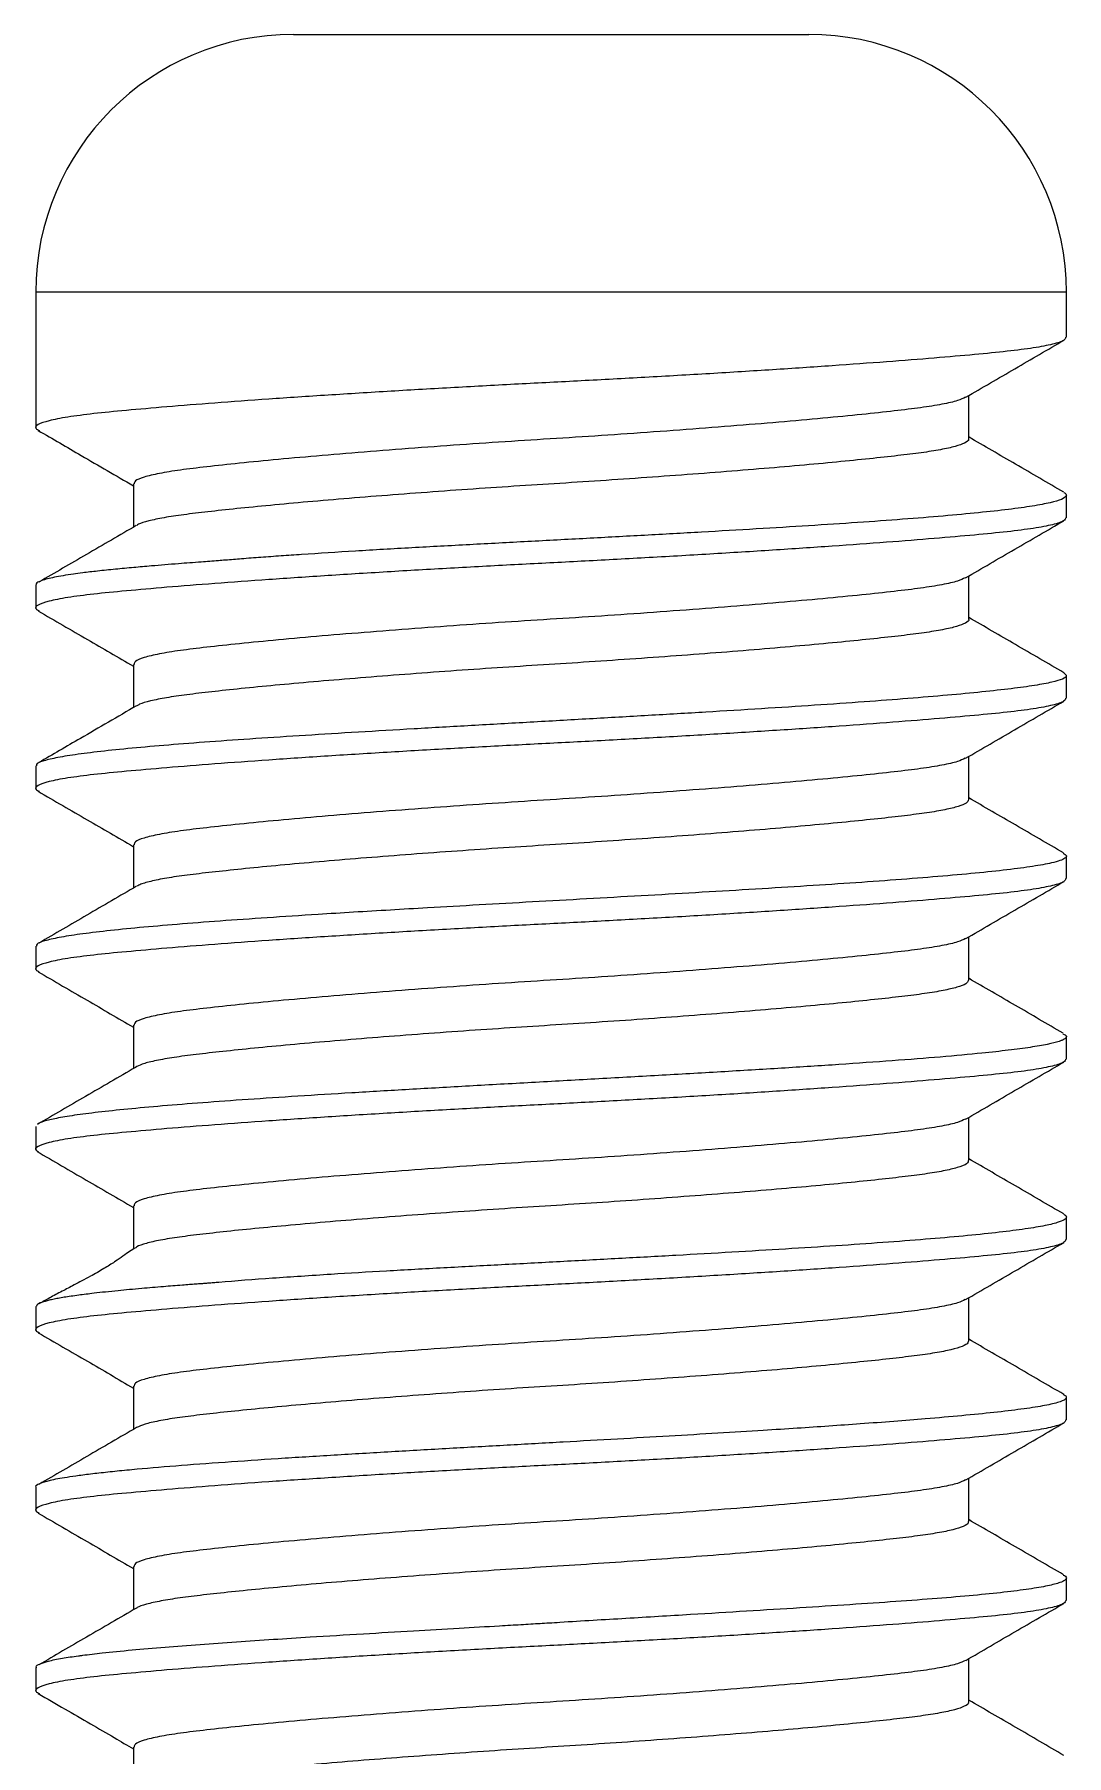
# Model space of a CAD drawing. Header units: millimetres. Extents: x 1580 to 3807, y -141 to 840.
# Drawn here: x 1886.85 to 1890.86, y 67.91 to 74.59 of the extents above; entities that cross this region are included whole.
import ezdxf

# ---------------------------------------------------------------- set-up
doc = ezdxf.new("R2010")
doc.units = ezdxf.units.MM

msp = doc.modelspace()

# ---------------------------------------------------------------- linework, layer by layer
at = {"color": 7, "linetype": 'Continuous', "lineweight": 25}
for p, q in [((1887.8561, 74.586), (1889.8561, 74.586)), ((1886.8561, 73.586), (1886.8561, 73.061)), ((1890.8561, 73.586), (1886.8561, 73.586)), ((1890.8561, 73.411), (1890.8561, 73.586)), ((1890.4772, 73.0173), (1890.4772, 73.1851)), ((1887.2349, 72.8423), (1887.2349, 72.6744)), ((1890.8561, 72.711), (1890.8561, 72.7985)), ((1886.8561, 72.4502), (1886.8561, 72.361)), ((1890.8561, 72.011), (1890.8561, 72.0985)), ((1886.8561, 71.7482), (1886.8561, 71.661)), ((1890.8561, 71.311), (1890.8561, 71.3985)), ((1886.8561, 71.0487), (1886.8561, 70.961)), ((1890.8561, 70.611), (1890.8561, 70.6985)), ((1886.8561, 70.3495), (1886.8561, 70.261)), ((1890.8561, 69.911), (1890.8561, 69.9985)), ((1886.8561, 69.6501), (1886.8561, 69.561)), ((1890.8561, 69.211), (1890.8561, 69.2985)), ((1886.8561, 68.9503), (1886.8561, 68.861)), ((1890.8561, 68.511), (1890.8561, 68.5985)), ((1886.8561, 68.2502), (1886.8561, 68.161))]:
    msp.add_line(p, q, dxfattribs=at)
for centre, start, end in [((1887.8561, 73.586), 90, 180), ((1889.8561, 73.586), 0, 90)]:
    msp.add_arc(centre, 1, start, end, dxfattribs=at)
for points, knots in [([(1890.853, 73.411), (1890.8522, 73.407), (1890.8504, 73.398), (1890.8072, 73.3841), (1890.7333, 73.3699), (1890.6308, 73.3566), (1890.502, 73.3441), (1890.3454, 73.3304), (1890.1604, 73.3158), (1889.9496, 73.3005), (1889.7191, 73.2851), (1889.4749, 73.27), (1889.225, 73.2555), (1888.9753, 73.242), (1888.7271, 73.2295), (1888.479, 73.2161), (1888.2307, 73.2017), (1887.9881, 73.1866), (1887.758, 73.1712), (1887.5476, 73.1559), (1887.3621, 73.1412), (1887.2054, 73.1274), (1887.0767, 73.1149), (1886.9756, 73.1016), (1886.9021, 73.0874), (1886.8612, 73.0725), (1886.8494, 73.0597), (1886.8651, 73.052), (1886.8703, 73.0494)], [0, 0, 0, 0, 0.031524, 0.07203, 0.111216, 0.149512, 0.187227, 0.225875, 0.266032, 0.306681, 0.347473, 0.388053, 0.428074, 0.466531, 0.504211, 0.542707, 0.582036, 0.622623, 0.663416, 0.704059, 0.744202, 0.783522, 0.821223, 0.85956, 0.898775, 0.938572, 0.979355, 1, 1, 1, 1]), ([(1890.4662, 73.1787), (1890.5296, 73.2156), (1890.6566, 73.2894), (1890.7836, 73.3631), (1890.8471, 73.4)], [0, 0, 0, 0, 0.4997842, 1, 1, 1, 1]), ([(1890.4649, 73.1787), (1890.456, 73.1742), (1890.4374, 73.1648), (1890.3772, 73.1511), (1890.2948, 73.1379), (1890.1902, 73.1254), (1890.0633, 73.1116), (1889.9133, 73.097), (1889.7424, 73.0818), (1889.5556, 73.0664), (1889.3577, 73.0512), (1889.1551, 73.0367), (1888.9527, 73.0232), (1888.7515, 73.0108), (1888.5504, 72.9973), (1888.3492, 72.9829), (1888.1525, 72.9678), (1887.966, 72.9524), (1887.7955, 72.9372), (1887.6451, 72.9225), (1887.5181, 72.9087), (1887.4139, 72.8962), (1887.3316, 72.8829), (1887.2731, 72.8687), (1887.2392, 72.855), (1887.2381, 72.8461), (1887.2376, 72.8422)], [0, 0, 0, 0, 0.038707, 0.080691, 0.121719, 0.162123, 0.203529, 0.246554, 0.290108, 0.333817, 0.377297, 0.420176, 0.461377, 0.501743, 0.542985, 0.585123, 0.628611, 0.672321, 0.715868, 0.758879, 0.801005, 0.841394, 0.882465, 0.92448, 0.967121, 1, 1, 1, 1]), ([(1886.8659, 73.0494), (1886.9215, 73.0172), (1887.0445, 72.9458), (1887.1675, 72.8743), (1887.2349, 72.8351)], [0, 0, 0, 0, 0.451338, 1, 1, 1, 1]), ([(1890.4753, 73.0173), (1890.4759, 73.0163), (1890.4791, 73.0108), (1890.4635, 73.0008), (1890.4279, 72.9876), (1890.3706, 72.975), (1890.2958, 72.9631), (1890.2036, 72.952), (1890.0939, 72.9399), (1889.9663, 72.9271), (1889.8222, 72.9138), (1889.6642, 72.9002), (1889.4953, 72.8867), (1889.319, 72.8734), (1889.139, 72.8607), (1888.9586, 72.8486), (1888.7784, 72.8375), (1888.598, 72.8256), (1888.4178, 72.8129), (1888.2408, 72.7997), (1888.0706, 72.7861), (1887.9109, 72.7726), (1887.7648, 72.7592), (1887.6348, 72.7464), (1887.5226, 72.7342), (1887.4281, 72.7229), (1887.3505, 72.7112), (1887.2921, 72.6987), (1887.2576, 72.6885), (1887.2504, 72.6824), (1887.2485, 72.6809)], [0, 0, 0, 0, 0.008347, 0.046837, 0.08501, 0.122618, 0.159435, 0.195671, 0.232698, 0.270464, 0.308737, 0.347265, 0.385786, 0.424039, 0.461772, 0.498755, 0.534981, 0.571844, 0.609487, 0.647683, 0.686182, 0.724726, 0.763049, 0.800899, 0.838041, 0.874327, 0.911019, 0.94853, 0.98664, 1, 1, 1, 1]), ([(1890.8465, 72.8099), (1890.7841, 72.8461), (1890.6609, 72.9176), (1890.5379, 72.9892), (1890.4772, 73.0244)], [0, 0, 0, 0, 0.506944, 1, 1, 1, 1]), ([(1890.8463, 72.8096), (1890.848, 72.8086), (1890.8536, 72.8055), (1890.8563, 72.8008), (1890.8558, 72.7927), (1890.8413, 72.7824), (1890.7972, 72.7693), (1890.728, 72.7563), (1890.6347, 72.7433), (1890.5185, 72.7305), (1890.3807, 72.7177), (1890.2233, 72.705), (1890.0483, 72.6924), (1889.8579, 72.6799), (1889.6545, 72.6674), (1889.4408, 72.6551), (1889.2196, 72.6428), (1888.9937, 72.6306), (1888.7661, 72.6185), (1888.5389, 72.6064), (1888.3143, 72.5944), (1888.0954, 72.5817), (1887.9278, 72.5711), (1887.8076, 72.5628), (1887.7297, 72.5572), (1887.658, 72.5518), (1887.6034, 72.5474), (1887.5513, 72.5433), (1887.4894, 72.5387), (1887.4011, 72.5319), (1887.3138, 72.5248), (1887.233, 72.5177), (1887.1625, 72.5111), (1887.0963, 72.5042), (1887.0428, 72.4979), (1886.9834, 72.4899), (1886.924, 72.4801), (1886.8769, 72.4676), (1886.8552, 72.4576), (1886.8583, 72.4518), (1886.8591, 72.4502)], [0, 0, 0, 0, 0.0079, 0.025049, 0.037055, 0.07217, 0.107285, 0.142398, 0.177511, 0.212623, 0.247735, 0.282845, 0.317955, 0.353064, 0.388173, 0.423281, 0.458388, 0.493494, 0.5286, 0.563705, 0.599116, 0.634937, 0.670763, 0.685102, 0.699441, 0.713782, 0.72602, 0.731555, 0.745177, 0.764297, 0.788912, 0.806322, 0.825711, 0.847079, 0.867037, 0.881205, 0.916611, 0.952018, 0.987428, 1, 1, 1, 1]), ([(1890.853, 72.711), (1890.8522, 72.707), (1890.8504, 72.698), (1890.8072, 72.6841), (1890.7333, 72.6699), (1890.6308, 72.6566), (1890.502, 72.6441), (1890.3454, 72.6304), (1890.1604, 72.6158), (1889.9496, 72.6005), (1889.7191, 72.5851), (1889.4749, 72.57), (1889.225, 72.5555), (1888.9753, 72.542), (1888.7271, 72.5295), (1888.479, 72.5161), (1888.2307, 72.5017), (1887.9881, 72.4866), (1887.758, 72.4712), (1887.5476, 72.4559), (1887.3621, 72.4412), (1887.2054, 72.4274), (1887.0767, 72.4149), (1886.9756, 72.4016), (1886.9021, 72.3874), (1886.8611, 72.3725), (1886.8495, 72.3596), (1886.8652, 72.3519), (1886.8706, 72.3493)], [0, 0, 0, 0, 0.031511, 0.072, 0.11117, 0.149451, 0.18715, 0.225782, 0.265922, 0.306555, 0.347331, 0.387893, 0.427898, 0.46634, 0.504004, 0.542484, 0.581796, 0.622367, 0.663144, 0.703769, 0.743896, 0.7832, 0.820886, 0.859207, 0.898405, 0.938186, 0.978952, 1, 1, 1, 1]), ([(1887.2461, 72.6809), (1887.1817, 72.6434), (1887.0557, 72.5702), (1886.9297, 72.4971), (1886.8682, 72.4614)], [0, 0, 0, 0, 0.511506, 1, 1, 1, 1]), ([(1890.465, 72.478), (1890.5285, 72.5149), (1890.6555, 72.5888), (1890.7826, 72.6625), (1890.8462, 72.6994)], [0, 0, 0, 0, 0.499764, 1, 1, 1, 1]), ([(1890.4633, 72.4781), (1890.4548, 72.4738), (1890.4365, 72.4646), (1890.3771, 72.4511), (1890.2948, 72.4379), (1890.1902, 72.4254), (1890.0633, 72.4116), (1889.9133, 72.397), (1889.7424, 72.3818), (1889.5556, 72.3664), (1889.3577, 72.3512), (1889.1551, 72.3367), (1888.9527, 72.3232), (1888.7515, 72.3108), (1888.5504, 72.2973), (1888.3492, 72.2829), (1888.1525, 72.2678), (1887.966, 72.2524), (1887.7955, 72.2372), (1887.6451, 72.2225), (1887.5181, 72.2087), (1887.4139, 72.1962), (1887.3316, 72.1829), (1887.2731, 72.1687), (1887.2392, 72.155), (1887.2381, 72.1461), (1887.2376, 72.1422)], [0, 0, 0, 0, 0.036839, 0.078905, 0.120013, 0.160495, 0.201981, 0.24509, 0.288729, 0.332522, 0.376087, 0.41905, 0.460331, 0.500775, 0.542097, 0.584317, 0.62789, 0.671684, 0.715316, 0.75841, 0.800618, 0.841085, 0.882236, 0.924333, 0.967057, 1, 1, 1, 1]), ([(1890.4772, 72.3173), (1890.4772, 72.3464), (1890.4772, 72.4023), (1890.4772, 72.4583), (1890.4772, 72.4851)], [0, 0, 0, 0, 0.521239, 1, 1, 1, 1]), ([(1886.8662, 72.3493), (1886.9297, 72.3124), (1887.0527, 72.241), (1887.1756, 72.1696), (1887.2349, 72.1351)], [0, 0, 0, 0, 0.516806, 1, 1, 1, 1]), ([(1890.4764, 72.3173), (1890.4766, 72.3169), (1890.4802, 72.312), (1890.4666, 72.3026), (1890.4343, 72.2894), (1890.3795, 72.2767), (1890.3071, 72.2647), (1890.2173, 72.2535), (1890.1101, 72.2416), (1889.9848, 72.2289), (1889.8429, 72.2157), (1889.6867, 72.2021), (1889.5191, 72.1885), (1889.3435, 72.1752), (1889.1638, 72.1624), (1888.9834, 72.1502), (1888.8032, 72.139), (1888.6229, 72.1272), (1888.4425, 72.1147), (1888.2648, 72.1015), (1888.0935, 72.088), (1887.9321, 72.0744), (1887.784, 72.061), (1887.6516, 72.0481), (1887.537, 72.0358), (1887.4401, 72.0245), (1887.3601, 72.0129), (1887.299, 72.0004), (1887.2612, 71.9898), (1887.2522, 71.9833), (1887.2493, 71.9812)], [0, 0, 0, 0, 0.003042, 0.041592, 0.07986, 0.117595, 0.154567, 0.190824, 0.227767, 0.26548, 0.303734, 0.342279, 0.380853, 0.419194, 0.457049, 0.494183, 0.53048, 0.567254, 0.604838, 0.643007, 0.681517, 0.720106, 0.758511, 0.796477, 0.833764, 0.870172, 0.90677, 0.944216, 0.982293, 1, 1, 1, 1]), ([(1890.8464, 72.1099), (1890.7839, 72.1462), (1890.6608, 72.2177), (1890.5378, 72.2892), (1890.4772, 72.3244)], [0, 0, 0, 0, 0.50754, 1, 1, 1, 1]), ([(1887.2349, 72.1423), (1887.2349, 72.1131), (1887.2349, 72.0571), (1887.2349, 72.0012), (1887.2349, 71.9744)], [0, 0, 0, 0, 0.521622, 1, 1, 1, 1]), ([(1890.8458, 72.1089), (1890.8509, 72.1051), (1890.8613, 72.0972), (1890.8447, 72.0853), (1890.8036, 72.0729), (1890.7366, 72.0605), (1890.6457, 72.0479), (1890.5321, 72.0353), (1890.3978, 72.0226), (1890.2444, 72.0098), (1890.0717, 71.9967), (1889.8812, 71.9835), (1889.6749, 71.9702), (1889.4582, 71.9569), (1889.234, 71.9438), (1889.0054, 71.9307), (1888.7754, 71.9177), (1888.547, 71.9048), (1888.3232, 71.892), (1888.1069, 71.8793), (1887.9009, 71.8667), (1887.7077, 71.8541), (1887.5297, 71.8417), (1887.3686, 71.8292), (1887.2262, 71.8169), (1887.1045, 71.8044), (1887.0053, 71.7919), (1886.9296, 71.7793), (1886.8803, 71.7667), (1886.8564, 71.7564), (1886.8586, 71.7502), (1886.8593, 71.7482)], [0, 0, 0, 0, 0.032811, 0.068418, 0.103868, 0.139161, 0.174297, 0.209276, 0.244099, 0.278764, 0.313389, 0.349299, 0.385119, 0.420848, 0.456488, 0.492036, 0.527494, 0.562862, 0.59814, 0.633327, 0.668424, 0.703431, 0.738347, 0.773173, 0.808154, 0.843277, 0.878399, 0.913522, 0.948645, 0.983769, 1, 1, 1, 1]), ([(1890.853, 72.011), (1890.8522, 72.007), (1890.8504, 71.998), (1890.8072, 71.9841), (1890.7333, 71.9699), (1890.6308, 71.9566), (1890.502, 71.9441), (1890.3454, 71.9304), (1890.1604, 71.9158), (1889.9496, 71.9005), (1889.7191, 71.8851), (1889.4749, 71.87), (1889.225, 71.8555), (1888.9753, 71.842), (1888.7271, 71.8295), (1888.479, 71.8161), (1888.2307, 71.8017), (1887.9881, 71.7866), (1887.758, 71.7712), (1887.5476, 71.7559), (1887.3621, 71.7412), (1887.2054, 71.7274), (1887.0767, 71.7149), (1886.9756, 71.7016), (1886.9021, 71.6874), (1886.8612, 71.6725), (1886.8494, 71.6598), (1886.8647, 71.6522), (1886.8697, 71.6498)], [0, 0, 0, 0, 0.031554, 0.072099, 0.111323, 0.149656, 0.187407, 0.226092, 0.266287, 0.306975, 0.347807, 0.388426, 0.428486, 0.46698, 0.504696, 0.543228, 0.582595, 0.623221, 0.664054, 0.704735, 0.744917, 0.784275, 0.822013, 0.860386, 0.899638, 0.939474, 0.980296, 1, 1, 1, 1]), ([(1887.2466, 71.9812), (1887.1742, 71.9391), (1887.048, 71.8657), (1886.9217, 71.7925), (1886.8679, 71.7612)], [0, 0, 0, 0, 0.574195, 1, 1, 1, 1]), ([(1890.4648, 71.7778), (1890.5283, 71.8148), (1890.6553, 71.8886), (1890.7824, 71.9624), (1890.8459, 71.9993)], [0, 0, 0, 0, 0.49976, 1, 1, 1, 1]), ([(1890.4629, 71.7779), (1890.4545, 71.7737), (1890.4364, 71.7645), (1890.3771, 71.7511), (1890.2948, 71.7379), (1890.1902, 71.7254), (1890.0633, 71.7116), (1889.9133, 71.697), (1889.7424, 71.6818), (1889.5556, 71.6664), (1889.3577, 71.6512), (1889.1551, 71.6367), (1888.9527, 71.6232), (1888.7515, 71.6108), (1888.5504, 71.5973), (1888.3492, 71.5829), (1888.1525, 71.5678), (1887.966, 71.5524), (1887.7955, 71.5372), (1887.6451, 71.5225), (1887.5181, 71.5087), (1887.4139, 71.4962), (1887.3316, 71.4829), (1887.2731, 71.4687), (1887.2392, 71.455), (1887.2381, 71.4461), (1887.2376, 71.4422)], [0, 0, 0, 0, 0.036416, 0.0785, 0.119626, 0.160126, 0.20163, 0.244758, 0.288416, 0.332229, 0.375813, 0.418794, 0.460093, 0.500556, 0.541896, 0.584134, 0.627726, 0.67154, 0.715191, 0.758304, 0.80053, 0.841016, 0.882184, 0.9243, 0.967043, 1, 1, 1, 1]), ([(1890.4772, 71.6173), (1890.4772, 71.6464), (1890.4772, 71.7023), (1890.4772, 71.7583), (1890.4772, 71.7851)], [0, 0, 0, 0, 0.521042, 1, 1, 1, 1]), ([(1886.8653, 71.6498), (1886.9289, 71.6129), (1887.0522, 71.5413), (1887.1754, 71.4697), (1887.2349, 71.4351)], [0, 0, 0, 0, 0.516234, 1, 1, 1, 1]), ([(1890.4766, 71.6173), (1890.4749, 71.613), (1890.4716, 71.6042), (1890.4396, 71.5912), (1890.3883, 71.5784), (1890.3181, 71.5663), (1890.2307, 71.5551), (1890.1259, 71.5433), (1890.0031, 71.5307), (1889.8634, 71.5175), (1889.7089, 71.504), (1889.5427, 71.4904), (1889.368, 71.477), (1889.1887, 71.4641), (1889.0082, 71.4518), (1888.828, 71.4406), (1888.6477, 71.4289), (1888.4673, 71.4164), (1888.289, 71.4034), (1888.1166, 71.3899), (1887.9536, 71.3763), (1887.8035, 71.3629), (1887.6688, 71.3498), (1887.5517, 71.3374), (1887.4524, 71.326), (1887.3701, 71.3146), (1887.3063, 71.3022), (1887.2649, 71.2911), (1887.2538, 71.2841), (1887.2497, 71.2815)], [0, 0, 0, 0, 0.036296, 0.074651, 0.112506, 0.149628, 0.185939, 0.222791, 0.260444, 0.29867, 0.337224, 0.375843, 0.414264, 0.452233, 0.489511, 0.525913, 0.562591, 0.600108, 0.638244, 0.676755, 0.715382, 0.753861, 0.791935, 0.829361, 0.865923, 0.902421, 0.939795, 0.977832, 1, 1, 1, 1]), ([(1890.8447, 71.411), (1890.7825, 71.447), (1890.66, 71.5182), (1890.5375, 71.5894), (1890.4772, 71.6244)], [0, 0, 0, 0, 0.507372, 1, 1, 1, 1]), ([(1887.2349, 71.4423), (1887.2349, 71.4131), (1887.2349, 71.3571), (1887.2349, 71.3012), (1887.2349, 71.2744)], [0, 0, 0, 0, 0.52183, 1, 1, 1, 1]), ([(1890.8439, 71.4097), (1890.8494, 71.4062), (1890.8597, 71.3997), (1890.8523, 71.3901), (1890.8331, 71.381), (1890.7948, 71.3705), (1890.73, 71.3586), (1890.6303, 71.3453), (1890.5065, 71.3321), (1890.3615, 71.3191), (1890.1979, 71.3063), (1890.0188, 71.2936), (1889.8273, 71.2811), (1889.6263, 71.2687), (1889.4187, 71.2565), (1889.2075, 71.2444), (1888.9953, 71.2325), (1888.7847, 71.2207), (1888.5779, 71.2091), (1888.3938, 71.1986), (1888.2313, 71.1891), (1888.0891, 71.1806), (1887.9278, 71.1707), (1887.7522, 71.1593), (1887.5689, 71.1465), (1887.4024, 71.1337), (1887.2548, 71.1209), (1887.128, 71.1081), (1887.0237, 71.0954), (1886.9429, 71.0826), (1886.8881, 71.0698), (1886.8587, 71.0585), (1886.8589, 71.0515), (1886.859, 71.0487)], [0, 0, 0, 0, 0.029221, 0.054838, 0.080473, 0.105894, 0.143611, 0.180849, 0.217606, 0.253883, 0.28968, 0.324996, 0.359832, 0.394188, 0.428063, 0.461458, 0.494372, 0.526806, 0.55876, 0.590233, 0.613442, 0.636896, 0.66035, 0.695521, 0.730691, 0.765862, 0.801032, 0.836203, 0.871373, 0.906543, 0.941714, 0.976884, 1, 1, 1, 1]), ([(1890.853, 71.311), (1890.8522, 71.307), (1890.8504, 71.298), (1890.8072, 71.2841), (1890.7333, 71.2699), (1890.6308, 71.2566), (1890.502, 71.2441), (1890.3454, 71.2304), (1890.1604, 71.2158), (1889.9496, 71.2005), (1889.7191, 71.1851), (1889.4749, 71.17), (1889.225, 71.1555), (1888.9753, 71.142), (1888.7271, 71.1295), (1888.479, 71.1161), (1888.2307, 71.1017), (1887.9881, 71.0866), (1887.758, 71.0712), (1887.5476, 71.0559), (1887.3621, 71.0412), (1887.2054, 71.0274), (1887.0767, 71.0149), (1886.9756, 71.0016), (1886.9021, 70.9874), (1886.8612, 70.9725), (1886.8494, 70.9598), (1886.8646, 70.9523), (1886.8696, 70.9499)], [0, 0, 0, 0, 0.031561, 0.072115, 0.111347, 0.149689, 0.187448, 0.226142, 0.266346, 0.307043, 0.347883, 0.388511, 0.428579, 0.467082, 0.504806, 0.543347, 0.582722, 0.623358, 0.664199, 0.704889, 0.74508, 0.784447, 0.822193, 0.860574, 0.899835, 0.939679, 0.98051, 1, 1, 1, 1]), ([(1887.2471, 71.2815), (1887.1827, 71.244), (1887.0562, 71.1705), (1886.9296, 71.097), (1886.8675, 71.061)], [0, 0, 0, 0, 0.509477, 1, 1, 1, 1]), ([(1890.4659, 71.0785), (1890.5294, 71.1154), (1890.6564, 71.1893), (1890.7835, 71.263), (1890.847, 71.2999)], [0, 0, 0, 0, 0.499762, 1, 1, 1, 1]), ([(1890.4645, 71.0785), (1890.4556, 71.0741), (1890.4371, 71.0648), (1890.3771, 71.0511), (1890.2948, 71.0379), (1890.1902, 71.0254), (1890.0633, 71.0116), (1889.9133, 70.997), (1889.7424, 70.9818), (1889.5556, 70.9664), (1889.3577, 70.9512), (1889.1551, 70.9367), (1888.9527, 70.9232), (1888.7515, 70.9108), (1888.5504, 70.8973), (1888.3492, 70.8829), (1888.1525, 70.8678), (1887.966, 70.8524), (1887.7955, 70.8372), (1887.6451, 70.8225), (1887.5181, 70.8087), (1887.4139, 70.7962), (1887.3316, 70.7829), (1887.2731, 70.7687), (1887.2392, 70.755), (1887.2381, 70.7461), (1887.2376, 70.7422)], [0, 0, 0, 0, 0.038213, 0.080219, 0.121268, 0.161693, 0.203119, 0.246167, 0.289744, 0.333475, 0.376977, 0.419879, 0.461101, 0.501487, 0.54275, 0.58491, 0.62842, 0.672152, 0.715722, 0.758755, 0.800903, 0.841312, 0.882404, 0.924441, 0.967104, 1, 1, 1, 1]), ([(1890.4772, 70.9173), (1890.4772, 70.9464), (1890.4772, 71.0023), (1890.4772, 71.0583), (1890.4772, 71.0851)], [0, 0, 0, 0, 0.520811, 1, 1, 1, 1]), ([(1886.8652, 70.9499), (1886.9287, 70.913), (1887.052, 70.8414), (1887.1752, 70.7698), (1887.2349, 70.7351)], [0, 0, 0, 0, 0.515248, 1, 1, 1, 1]), ([(1890.4754, 70.9173), (1890.4748, 70.9136), (1890.4733, 70.9055), (1890.445, 70.893), (1890.3966, 70.8801), (1890.3288, 70.8679), (1890.2438, 70.8566), (1890.1414, 70.845), (1890.0211, 70.8324), (1889.8836, 70.8193), (1889.731, 70.8059), (1889.5661, 70.7923), (1889.3924, 70.7788), (1889.2135, 70.7658), (1889.0331, 70.7535), (1888.8528, 70.7421), (1888.6725, 70.7306), (1888.4921, 70.7182), (1888.3133, 70.7052), (1888.1398, 70.6918), (1887.9754, 70.6782), (1887.8233, 70.6647), (1887.6864, 70.6516), (1887.5667, 70.6391), (1887.465, 70.6275), (1887.3804, 70.6162), (1887.3138, 70.6039), (1887.2654, 70.5914), (1887.2505, 70.5828), (1887.2434, 70.5786)], [0, 0, 0, 0, 0.030739, 0.068829, 0.106457, 0.143388, 0.17946, 0.215886, 0.253134, 0.290983, 0.329191, 0.367501, 0.40565, 0.443384, 0.480464, 0.516677, 0.552925, 0.590033, 0.627786, 0.665946, 0.704257, 0.742456, 0.780288, 0.817509, 0.853902, 0.889996, 0.926956, 0.964605, 1, 1, 1, 1]), ([(1890.8438, 70.7114), (1890.782, 70.7473), (1890.6598, 70.8183), (1890.5376, 70.8893), (1890.4772, 70.9244)], [0, 0, 0, 0, 0.505707, 1, 1, 1, 1]), ([(1890.8428, 70.7096), (1890.8489, 70.7062), (1890.857, 70.7018), (1890.8558, 70.6959), (1890.8532, 70.6921), (1890.8475, 70.6879), (1890.8391, 70.6838), (1890.8213, 70.6772), (1890.7854, 70.6682), (1890.7194, 70.6567), (1890.6342, 70.6453), (1890.5202, 70.6328), (1890.3718, 70.6192), (1890.185, 70.6045), (1889.9775, 70.59), (1889.7537, 70.5756), (1889.518, 70.5614), (1889.2746, 70.5474), (1889.0278, 70.5336), (1888.7815, 70.5199), (1888.5395, 70.5065), (1888.3053, 70.4931), (1888.0819, 70.48), (1887.8721, 70.4671), (1887.6782, 70.4543), (1887.5023, 70.4417), (1887.3459, 70.4292), (1887.2102, 70.417), (1887.096, 70.4049), (1887.0039, 70.393), (1886.9333, 70.3813), (1886.8872, 70.3697), (1886.8642, 70.362), (1886.8623, 70.3582), (1886.8623, 70.3582)], [0, 0, 0, 0, 0.028743, 0.038134, 0.049911, 0.061653, 0.07336, 0.085032, 0.117988, 0.150663, 0.183056, 0.215167, 0.257531, 0.299395, 0.340759, 0.381622, 0.421986, 0.46185, 0.501213, 0.540077, 0.57844, 0.616303, 0.653666, 0.690529, 0.726891, 0.762753, 0.798115, 0.832977, 0.867338, 0.901199, 0.93456, 0.96742, 0.99978, 1, 1, 1, 1]), ([(1887.2349, 70.7423), (1887.2349, 70.7131), (1887.2349, 70.657), (1887.2349, 70.601), (1887.2349, 70.5741)], [0, 0, 0, 0, 0.521085, 1, 1, 1, 1]), ([(1890.853, 70.611), (1890.8522, 70.607), (1890.8504, 70.598), (1890.8072, 70.5841), (1890.7333, 70.5699), (1890.6308, 70.5566), (1890.502, 70.5441), (1890.3454, 70.5304), (1890.1604, 70.5158), (1889.9496, 70.5005), (1889.7191, 70.4851), (1889.4749, 70.47), (1889.225, 70.4555), (1888.9753, 70.442), (1888.7271, 70.4295), (1888.479, 70.4161), (1888.2307, 70.4017), (1887.9881, 70.3866), (1887.758, 70.3712), (1887.5476, 70.3559), (1887.3621, 70.3412), (1887.2054, 70.3274), (1887.0767, 70.3149), (1886.9756, 70.3016), (1886.902, 70.2874), (1886.8616, 70.2725), (1886.8492, 70.2607), (1886.8621, 70.254), (1886.8652, 70.2525)], [0, 0, 0, 0, 0.03178, 0.072615, 0.112118, 0.150726, 0.188747, 0.227708, 0.268191, 0.30917, 0.350294, 0.391203, 0.431549, 0.470318, 0.508304, 0.547112, 0.58676, 0.627677, 0.668801, 0.709773, 0.750242, 0.789882, 0.827889, 0.866537, 0.90607, 0.94619, 0.987304, 1, 1, 1, 1]), ([(1887.2427, 70.5787), (1887.1783, 70.5412), (1887.0516, 70.4676), (1886.9249, 70.394), (1886.8625, 70.3578)], [0, 0, 0, 0, 0.507884, 1, 1, 1, 1]), ([(1890.4652, 70.3781), (1890.5286, 70.4149), (1890.6554, 70.4887), (1890.7824, 70.5624), (1890.8458, 70.5992)], [0, 0, 0, 0, 0.499807, 1, 1, 1, 1]), ([(1890.4635, 70.3781), (1890.4549, 70.3738), (1890.4366, 70.3646), (1890.3771, 70.3511), (1890.2948, 70.3379), (1890.1902, 70.3254), (1890.0633, 70.3116), (1889.9133, 70.297), (1889.7424, 70.2818), (1889.5556, 70.2664), (1889.3577, 70.2512), (1889.1551, 70.2367), (1888.9527, 70.2232), (1888.7515, 70.2108), (1888.5504, 70.1973), (1888.3492, 70.1829), (1888.1525, 70.1678), (1887.966, 70.1524), (1887.7955, 70.1372), (1887.6451, 70.1225), (1887.5181, 70.1087), (1887.4139, 70.0962), (1887.3316, 70.0829), (1887.2731, 70.0687), (1887.2392, 70.055), (1887.2381, 70.0461), (1887.2376, 70.0422)], [0, 0, 0, 0, 0.037029, 0.079087, 0.120187, 0.160661, 0.202139, 0.245239, 0.288869, 0.332654, 0.37621, 0.419165, 0.460437, 0.500874, 0.542187, 0.584399, 0.627963, 0.671749, 0.715372, 0.758458, 0.800657, 0.841117, 0.882259, 0.924348, 0.967064, 1, 1, 1, 1]), ([(1890.4772, 70.2173), (1890.4772, 70.2464), (1890.4772, 70.3023), (1890.4772, 70.3582), (1890.4772, 70.3851)], [0, 0, 0, 0, 0.520647, 1, 1, 1, 1]), ([(1886.8614, 70.2525), (1886.9249, 70.2156), (1887.0494, 70.1433), (1887.1739, 70.071), (1887.2349, 70.0355)], [0, 0, 0, 0, 0.5096479, 1, 1, 1, 1]), ([(1890.4747, 70.2173), (1890.4748, 70.2142), (1890.4748, 70.2067), (1890.45, 70.1948), (1890.4045, 70.1819), (1890.3392, 70.1695), (1890.2565, 70.1582), (1890.1565, 70.1466), (1890.0387, 70.1342), (1889.9034, 70.1212), (1889.7528, 70.1077), (1889.5894, 70.0941), (1889.4167, 70.0807), (1889.2383, 70.0676), (1889.0579, 70.0551), (1888.8776, 70.0436), (1888.6973, 70.0322), (1888.5169, 70.0199), (1888.3376, 70.007), (1888.1632, 69.9936), (1887.9973, 69.98), (1887.8434, 69.9665), (1887.7042, 69.9534), (1887.5821, 69.9408), (1887.4779, 69.929), (1887.3912, 69.9178), (1887.3212, 69.9057), (1887.2724, 69.8928), (1887.2469, 69.884), (1887.2439, 69.8795), (1887.2439, 69.8795)], [0, 0, 0, 0, 0.025537, 0.063768, 0.101569, 0.138703, 0.174962, 0.211352, 0.248593, 0.286469, 0.32474, 0.363148, 0.401432, 0.439334, 0.476611, 0.513047, 0.549268, 0.586363, 0.624137, 0.662353, 0.700755, 0.739082, 0.777076, 0.814489, 0.8511, 0.887216, 0.924158, 0.961821, 0.999972, 1, 1, 1, 1]), ([(1890.8459, 70.0102), (1890.7833, 70.0466), (1890.6604, 70.1179), (1890.5375, 70.1894), (1890.4772, 70.2244)], [0, 0, 0, 0, 0.50906, 1, 1, 1, 1]), ([(1887.2349, 70.0423), (1887.2349, 70.013), (1887.2349, 69.9569), (1887.2349, 69.9008), (1887.2349, 69.8739)], [0, 0, 0, 0, 0.520619, 1, 1, 1, 1]), ([(1890.8458, 70.0101), (1890.849, 70.008), (1890.8544, 70.0044), (1890.8559, 70.0006), (1890.8561, 69.9988), (1890.8561, 69.9986), (1890.8561, 69.9985), (1890.8561, 69.9985), (1890.8561, 69.9985), (1890.8561, 69.9985), (1890.8561, 69.9948), (1890.8501, 69.9875), (1890.8215, 69.9758), (1890.7691, 69.9634), (1890.689, 69.9504), (1890.5852, 69.9375), (1890.459, 69.9247), (1890.3122, 69.9119), (1890.1466, 69.8993), (1889.9643, 69.8867), (1889.7678, 69.8742), (1889.5594, 69.8618), (1889.342, 69.8494), (1889.1183, 69.8372), (1888.8912, 69.825), (1888.6637, 69.8129), (1888.4376, 69.8009), (1888.2154, 69.7888), (1887.9917, 69.7754), (1887.772, 69.7607), (1887.6254, 69.7498), (1887.551, 69.7434), (1887.539, 69.7425), (1887.5286, 69.7418), (1887.5146, 69.7407), (1887.497, 69.7394), (1887.4759, 69.7379), (1887.4514, 69.736), (1887.409, 69.7328), (1887.3455, 69.7277), (1887.2608, 69.7206), (1887.1689, 69.712), (1887.0877, 69.7034), (1887.03, 69.6962), (1886.9928, 69.691), (1886.9663, 69.6869), (1886.9426, 69.6827), (1886.9217, 69.6786), (1886.8918, 69.6717), (1886.8624, 69.6622), (1886.8588, 69.654), (1886.857, 69.6501)], [0, 0, 0, 0, 0.016837, 0.029459, 0.030727, 0.031034, 0.03111, 0.031129, 0.031138, 0.031143, 0.031146, 0.060332, 0.089518, 0.124574, 0.159629, 0.194684, 0.229737, 0.26479, 0.299843, 0.334894, 0.369945, 0.404995, 0.440045, 0.475094, 0.510142, 0.545189, 0.580236, 0.61577, 0.651557, 0.691638, 0.731727, 0.73563, 0.736975, 0.7391, 0.742004, 0.745688, 0.75015, 0.755392, 0.761414, 0.777995, 0.7986, 0.823228, 0.851878, 0.873216, 0.885137, 0.896912, 0.908688, 0.920464, 0.93224, 0.967552, 1, 1, 1, 1]), ([(1890.853, 69.911), (1890.8522, 69.907), (1890.8504, 69.898), (1890.8072, 69.8841), (1890.7333, 69.8699), (1890.6308, 69.8566), (1890.502, 69.8441), (1890.3454, 69.8304), (1890.1604, 69.8158), (1889.9496, 69.8005), (1889.7191, 69.7851), (1889.4749, 69.77), (1889.225, 69.7555), (1888.9753, 69.742), (1888.7271, 69.7295), (1888.479, 69.7161), (1888.2307, 69.7017), (1887.9881, 69.6866), (1887.758, 69.6712), (1887.5476, 69.6559), (1887.3621, 69.6412), (1887.2054, 69.6274), (1887.0767, 69.6149), (1886.9756, 69.6016), (1886.9021, 69.5874), (1886.8611, 69.5725), (1886.8495, 69.5597), (1886.8651, 69.5519), (1886.8705, 69.5493)], [0, 0, 0, 0, 0.031516, 0.072013, 0.111189, 0.149476, 0.187182, 0.225821, 0.265968, 0.306607, 0.34739, 0.38796, 0.427971, 0.466419, 0.50409, 0.542576, 0.581896, 0.622474, 0.663257, 0.70389, 0.744023, 0.783334, 0.821026, 0.859354, 0.898559, 0.938347, 0.97912, 1, 1, 1, 1]), ([(1887.2439, 69.8795), (1887.2366, 69.8752), (1887.2235, 69.8675), (1887.1992, 69.8497), (1887.1713, 69.8301), (1887.1432, 69.812), (1887.1201, 69.798), (1887.0943, 69.7831), (1887.0538, 69.7605), (1887.0065, 69.7356), (1886.955, 69.7086), (1886.9086, 69.6841), (1886.8818, 69.6689), (1886.8684, 69.6613)], [0, 0, 0, 0, 0.157849, 0.282103, 0.377465, 0.418111, 0.45729, 0.498225, 0.544006, 0.65901, 0.75859, 0.879343, 1, 1, 1, 1]), ([(1890.4648, 69.6779), (1890.5283, 69.7148), (1890.6552, 69.7886), (1890.7823, 69.8623), (1890.8458, 69.8992)], [0, 0, 0, 0, 0.499775, 1, 1, 1, 1]), ([(1890.463, 69.6779), (1890.4546, 69.6737), (1890.4364, 69.6646), (1890.3771, 69.6511), (1890.2948, 69.6379), (1890.1902, 69.6254), (1890.0633, 69.6116), (1889.9133, 69.597), (1889.7424, 69.5818), (1889.5556, 69.5664), (1889.3577, 69.5512), (1889.1551, 69.5367), (1888.9527, 69.5232), (1888.7515, 69.5108), (1888.5504, 69.4973), (1888.3492, 69.4829), (1888.1525, 69.4678), (1887.966, 69.4524), (1887.7955, 69.4372), (1887.6451, 69.4225), (1887.5181, 69.4087), (1887.4139, 69.3962), (1887.3316, 69.3829), (1887.2731, 69.3687), (1887.2392, 69.355), (1887.2381, 69.3461), (1887.2376, 69.3422)], [0, 0, 0, 0, 0.036497, 0.078578, 0.1197, 0.160197, 0.201698, 0.244822, 0.288476, 0.332286, 0.375865, 0.418844, 0.460139, 0.500598, 0.541934, 0.584169, 0.627757, 0.671567, 0.715215, 0.758324, 0.800547, 0.841029, 0.882194, 0.924306, 0.967046, 1, 1, 1, 1]), ([(1890.4772, 69.5173), (1890.4772, 69.5464), (1890.4772, 69.6023), (1890.4772, 69.6582), (1890.4772, 69.6851)], [0, 0, 0, 0, 0.520453, 1, 1, 1, 1]), ([(1886.8661, 69.5493), (1886.9297, 69.5124), (1887.0527, 69.4411), (1887.1756, 69.3696), (1887.2349, 69.3351)], [0, 0, 0, 0, 0.517008, 1, 1, 1, 1]), ([(1890.4744, 69.5173), (1890.4749, 69.5149), (1890.4763, 69.508), (1890.4547, 69.4966), (1890.4121, 69.4836), (1890.3492, 69.4712), (1890.2689, 69.4597), (1890.1713, 69.4483), (1890.056, 69.436), (1889.923, 69.423), (1889.7743, 69.4096), (1889.6126, 69.396), (1889.4409, 69.3825), (1889.2631, 69.3694), (1889.0827, 69.3568), (1888.9024, 69.3451), (1888.7221, 69.3339), (1888.5417, 69.3217), (1888.3621, 69.3088), (1888.1868, 69.2955), (1888.0195, 69.2819), (1887.8638, 69.2684), (1887.7224, 69.2551), (1887.5978, 69.2425), (1887.4913, 69.2305), (1887.402, 69.2194), (1887.3304, 69.2074), (1887.2759, 69.1947), (1887.2568, 69.1859), (1887.2473, 69.1816)], [0, 0, 0, 0, 0.0203712, 0.0588663, 0.096964, 0.1344221, 0.1710229, 0.2074977, 0.2448521, 0.2828772, 0.3213334, 0.3599642, 0.3985058, 0.4366981, 0.4742951, 0.5110738, 0.5474244, 0.5846266, 0.6225423, 0.6609361, 0.6995539, 0.7381327, 0.7764107, 0.8141385, 0.8510882, 0.8873843, 0.9244269, 0.9622246, 1, 1, 1, 1]), ([(1890.8459, 69.3103), (1890.7833, 69.3466), (1890.6604, 69.4179), (1890.5375, 69.4894), (1890.4772, 69.5244)], [0, 0, 0, 0, 0.5091283, 1, 1, 1, 1]), ([(1890.8453, 69.3093), (1890.8461, 69.309), (1890.8536, 69.3059), (1890.8572, 69.3), (1890.8537, 69.2901), (1890.8262, 69.2786), (1890.7681, 69.2656), (1890.6847, 69.2528), (1890.5791, 69.2402), (1890.4541, 69.2277), (1890.3218, 69.2161), (1890.1883, 69.2055), (1890.0622, 69.1962), (1889.9365, 69.1873), (1889.8108, 69.1788), (1889.6678, 69.1697), (1889.5024, 69.1595), (1889.3129, 69.1484), (1889.1119, 69.1368), (1888.9011, 69.125), (1888.6825, 69.1128), (1888.4589, 69.1002), (1888.2335, 69.0873), (1888.0099, 69.0741), (1887.7924, 69.0605), (1887.5854, 69.0466), (1887.3939, 69.0324), (1887.2525, 69.0203), (1887.1521, 69.0104), (1887.0834, 69.0029), (1887.025, 68.9956), (1886.9636, 68.9867), (1886.9068, 68.9762), (1886.8683, 68.9637), (1886.8523, 68.9551), (1886.8566, 68.9506), (1886.8568, 68.9503)], [0, 0, 0, 0, 0.002867, 0.026184, 0.051163, 0.088694, 0.125456, 0.161447, 0.196668, 0.23112, 0.264801, 0.291196, 0.317098, 0.34007, 0.36199, 0.384614, 0.413882, 0.444251, 0.475721, 0.508291, 0.541962, 0.576733, 0.612605, 0.649577, 0.687649, 0.726821, 0.767093, 0.808465, 0.829576, 0.850962, 0.872623, 0.891899, 0.927203, 0.962508, 0.997814, 1, 1, 1, 1]), ([(1887.2349, 69.3423), (1887.2349, 69.313), (1887.2349, 69.2571), (1887.2349, 69.2012), (1887.2349, 69.1745)], [0, 0, 0, 0, 0.52242, 1, 1, 1, 1]), ([(1890.853, 69.211), (1890.8522, 69.207), (1890.8504, 69.198), (1890.8072, 69.1841), (1890.7333, 69.1699), (1890.6308, 69.1566), (1890.502, 69.1441), (1890.3454, 69.1304), (1890.1604, 69.1158), (1889.9496, 69.1005), (1889.7191, 69.0851), (1889.4749, 69.07), (1889.225, 69.0555), (1888.9753, 69.042), (1888.7271, 69.0295), (1888.479, 69.0161), (1888.2307, 69.0017), (1887.9881, 68.9866), (1887.758, 68.9712), (1887.5476, 68.9559), (1887.3621, 68.9412), (1887.2054, 68.9274), (1887.0767, 68.9149), (1886.9756, 68.9016), (1886.9021, 68.8874), (1886.8612, 68.8725), (1886.8494, 68.8599), (1886.8646, 68.8524), (1886.8694, 68.8499)], [0, 0, 0, 0, 0.031567, 0.072129, 0.111368, 0.149717, 0.187484, 0.226185, 0.266397, 0.307102, 0.34795, 0.388585, 0.428662, 0.467171, 0.504903, 0.543451, 0.582834, 0.623477, 0.664327, 0.705025, 0.745223, 0.784597, 0.82235, 0.860739, 0.900008, 0.93986, 0.980699, 1, 1, 1, 1]), ([(1887.2473, 69.1816), (1887.1828, 69.1441), (1887.0564, 69.0706), (1886.93, 68.9972), (1886.868, 68.9613)], [0, 0, 0, 0, 0.5101227, 1, 1, 1, 1]), ([(1890.4657, 68.9784), (1890.5292, 69.0153), (1890.6563, 69.0892), (1890.7834, 69.163), (1890.847, 69.1999)], [0, 0, 0, 0, 0.499742, 1, 1, 1, 1]), ([(1890.4642, 68.9784), (1890.4554, 68.974), (1890.437, 68.9647), (1890.3771, 68.9511), (1890.2948, 68.9379), (1890.1902, 68.9254), (1890.0633, 68.9116), (1889.9133, 68.897), (1889.7424, 68.8818), (1889.5556, 68.8664), (1889.3577, 68.8512), (1889.1551, 68.8367), (1888.9527, 68.8232), (1888.7515, 68.8108), (1888.5504, 68.7973), (1888.3492, 68.7829), (1888.1525, 68.7678), (1887.966, 68.7524), (1887.7955, 68.7372), (1887.6451, 68.7225), (1887.5181, 68.7087), (1887.4139, 68.6962), (1887.3316, 68.6829), (1887.2731, 68.6687), (1887.2392, 68.655), (1887.2381, 68.6461), (1887.2376, 68.6422)], [0, 0, 0, 0, 0.037884, 0.079904, 0.120967, 0.161405, 0.202846, 0.245908, 0.2895, 0.333246, 0.376763, 0.41968, 0.460916, 0.501316, 0.542593, 0.584767, 0.628293, 0.67204, 0.715625, 0.758672, 0.800834, 0.841258, 0.882364, 0.924415, 0.967093, 1, 1, 1, 1]), ([(1890.4772, 68.8173), (1890.4772, 68.8464), (1890.4772, 68.9023), (1890.4772, 68.9582), (1890.4772, 68.9851)], [0, 0, 0, 0, 0.520234, 1, 1, 1, 1]), ([(1886.8651, 68.8499), (1886.9286, 68.8131), (1887.0519, 68.7415), (1887.1752, 68.6698), (1887.2349, 68.6351)], [0, 0, 0, 0, 0.5154008, 1, 1, 1, 1]), ([(1890.4746, 68.8173), (1890.4752, 68.8155), (1890.4776, 68.8092), (1890.4588, 68.7985), (1890.4193, 68.7854), (1890.3589, 68.7729), (1890.281, 68.7612), (1890.1857, 68.7499), (1890.0729, 68.7377), (1889.9423, 68.7248), (1889.7956, 68.7114), (1889.6355, 68.6979), (1889.465, 68.6843), (1889.2878, 68.6711), (1889.1075, 68.6585), (1888.9272, 68.6466), (1888.747, 68.6355), (1888.5666, 68.6234), (1888.3867, 68.6106), (1888.2105, 68.5973), (1888.042, 68.5838), (1887.8844, 68.5702), (1887.7409, 68.5569), (1887.6139, 68.5442), (1887.5049, 68.5321), (1887.4134, 68.521), (1887.3387, 68.5091), (1887.2841, 68.4964), (1887.2539, 68.487), (1887.2487, 68.4819), (1887.248, 68.4813)], [0, 0, 0, 0, 0.015058, 0.053555, 0.091689, 0.129216, 0.165915, 0.202261, 0.239473, 0.277387, 0.315765, 0.354354, 0.39289, 0.431112, 0.468773, 0.505644, 0.541917, 0.578972, 0.61677, 0.655079, 0.693648, 0.732215, 0.770516, 0.808301, 0.845338, 0.881607, 0.918497, 0.956171, 0.994402, 1, 1, 1, 1]), ([(1890.8449, 68.6108), (1890.7828, 68.6469), (1890.6602, 68.718), (1890.5377, 68.7893), (1890.4772, 68.8244)], [0, 0, 0, 0, 0.506198, 1, 1, 1, 1]), ([(1887.2349, 68.6423), (1887.2349, 68.613), (1887.235, 68.5571), (1887.2349, 68.5012), (1887.2349, 68.4744)], [0, 0, 0, 0, 0.522607, 1, 1, 1, 1]), ([(1890.8442, 68.6097), (1890.8473, 68.6083), (1890.8559, 68.6044), (1890.8571, 68.5974), (1890.8514, 68.589), (1890.8302, 68.5789), (1890.7874, 68.5675), (1890.7144, 68.5549), (1890.6176, 68.5426), (1890.4982, 68.5304), (1890.3575, 68.5184), (1890.1967, 68.5067), (1890.0178, 68.4945), (1889.8233, 68.482), (1889.6161, 68.4692), (1889.3902, 68.4555), (1889.1474, 68.441), (1888.9621, 68.4298), (1888.8507, 68.423), (1888.8129, 68.4207), (1888.7765, 68.4186), (1888.7383, 68.4163), (1888.698, 68.4139), (1888.6179, 68.4092), (1888.4913, 68.4019), (1888.3138, 68.3916), (1888.1192, 68.3801), (1887.9378, 68.3691), (1887.7744, 68.3588), (1887.6312, 68.3492), (1887.4898, 68.3392), (1887.3533, 68.3286), (1887.2251, 68.3175), (1887.1193, 68.307), (1887.0579, 68.2997), (1887.0303, 68.2961), (1887.0253, 68.2955), (1887.023, 68.2952), (1887.0222, 68.2951), (1887.022, 68.295), (1887.0219, 68.295), (1887.0219, 68.295), (1887.0219, 68.295), (1886.9989, 68.2919), (1886.9537, 68.2851), (1886.9029, 68.2749), (1886.8697, 68.264), (1886.8542, 68.2559), (1886.8576, 68.2511), (1886.8583, 68.2502)], [0, 0, 0, 0, 0.011627, 0.031995, 0.055322, 0.078648, 0.113625, 0.148601, 0.183574, 0.218546, 0.253516, 0.288711, 0.324108, 0.359508, 0.394911, 0.430316, 0.469968, 0.509623, 0.516247, 0.521558, 0.527173, 0.533094, 0.539319, 0.545849, 0.570397, 0.598484, 0.630112, 0.665277, 0.690695, 0.717686, 0.746251, 0.776389, 0.808099, 0.841383, 0.867383, 0.870696, 0.872358, 0.873191, 0.873295, 0.873347, 0.873373, 0.873386, 0.873392, 0.873395, 0.900065, 0.931755, 0.960245, 0.991847, 1, 1, 1, 1]), ([(1890.853, 68.511), (1890.8522, 68.507), (1890.8504, 68.498), (1890.8072, 68.4841), (1890.7333, 68.4699), (1890.6308, 68.4566), (1890.502, 68.4441), (1890.3454, 68.4304), (1890.1604, 68.4158), (1889.9496, 68.4005), (1889.7191, 68.3851), (1889.4749, 68.37), (1889.225, 68.3555), (1888.9753, 68.342), (1888.7271, 68.3295), (1888.479, 68.3161), (1888.2307, 68.3017), (1887.9881, 68.2866), (1887.758, 68.2712), (1887.5476, 68.2559), (1887.3621, 68.2412), (1887.2054, 68.2274), (1887.0767, 68.2149), (1886.9756, 68.2016), (1886.9021, 68.1874), (1886.8612, 68.1725), (1886.8494, 68.1597), (1886.865, 68.1521), (1886.8702, 68.1495)], [0, 0, 0, 0, 0.03153, 0.072044, 0.111238, 0.149542, 0.187265, 0.22592, 0.266085, 0.306742, 0.347543, 0.388131, 0.42816, 0.466625, 0.504312, 0.542816, 0.582152, 0.622748, 0.663549, 0.7042, 0.744351, 0.783679, 0.821388, 0.859732, 0.898955, 0.93876, 0.979551, 1, 1, 1, 1]), ([(1887.2467, 68.4813), (1887.1822, 68.4438), (1887.0559, 68.3703), (1886.9295, 68.297), (1886.8676, 68.261)], [0, 0, 0, 0, 0.510296, 1, 1, 1, 1]), ([(1890.4659, 68.2785), (1890.5293, 68.3154), (1890.6562, 68.3892), (1890.7832, 68.4629), (1890.8467, 68.4997)], [0, 0, 0, 0, 0.4998, 1, 1, 1, 1]), ([(1890.4645, 68.2786), (1890.4557, 68.2741), (1890.4372, 68.2648), (1890.3771, 68.2511), (1890.2948, 68.2379), (1890.1902, 68.2254), (1890.0633, 68.2116), (1889.9133, 68.197), (1889.7424, 68.1818), (1889.5556, 68.1664), (1889.3577, 68.1512), (1889.1551, 68.1367), (1888.9527, 68.1232), (1888.7515, 68.1108), (1888.5504, 68.0973), (1888.3492, 68.0829), (1888.1525, 68.0678), (1887.966, 68.0524), (1887.7955, 68.0372), (1887.6451, 68.0225), (1887.5181, 68.0087), (1887.4139, 67.9962), (1887.3316, 67.9829), (1887.2731, 67.9687), (1887.2392, 67.955), (1887.2381, 67.9461), (1887.2376, 67.9422)], [0, 0, 0, 0, 0.038242, 0.080246, 0.121294, 0.161718, 0.203143, 0.246189, 0.289765, 0.333495, 0.376995, 0.419896, 0.461117, 0.501502, 0.542764, 0.584922, 0.628432, 0.672162, 0.71573, 0.758762, 0.800908, 0.841317, 0.882408, 0.924443, 0.967105, 1, 1, 1, 1]), ([(1890.4772, 68.1173), (1890.4772, 68.1463), (1890.4772, 68.2023), (1890.4772, 68.2582), (1890.4772, 68.2851)], [0, 0, 0, 0, 0.520024, 1, 1, 1, 1]), ([(1886.866, 68.1494), (1886.8997, 68.13), (1886.9624, 68.0939), (1887.0673, 68.0337), (1887.1598, 67.9792), (1887.2108, 67.9493), (1887.2349, 67.9351)], [0, 0, 0, 0, 0.294058, 0.546608, 0.785739, 1, 1, 1, 1]), ([(1890.4751, 68.1173), (1890.4757, 68.1161), (1890.4788, 68.1104), (1890.4626, 68.1003), (1890.4262, 68.0871), (1890.3682, 68.0745), (1890.2927, 68.0627), (1890.1999, 68.0515), (1890.0896, 68.0394), (1889.9613, 68.0266), (1889.8167, 68.0133), (1889.6582, 67.9997), (1889.489, 67.9862), (1889.3125, 67.9729), (1889.1324, 67.9602), (1888.952, 67.9482), (1888.7718, 67.9371), (1888.5915, 67.9251), (1888.4113, 67.9124), (1888.2344, 67.8992), (1888.0646, 67.8857), (1887.9053, 67.8721), (1887.7597, 67.8587), (1887.6304, 67.8459), (1887.5188, 67.8337), (1887.425, 67.8225), (1887.348, 67.8108), (1887.2904, 67.7982), (1887.2569, 67.7882), (1887.2501, 67.7824), (1887.2485, 67.781)], [0, 0, 0, 0, 0.009734, 0.048231, 0.086402, 0.123998, 0.160795, 0.197054, 0.234124, 0.271927, 0.310227, 0.348774, 0.387304, 0.425555, 0.463278, 0.500243, 0.536479, 0.573387, 0.611068, 0.649293, 0.687812, 0.726366, 0.76469, 0.802532, 0.839657, 0.875939, 0.912677, 0.950228, 0.988369, 1, 1, 1, 1]), ([(1890.8467, 67.9097), (1890.7843, 67.946), (1890.6611, 68.0175), (1890.5379, 68.0891), (1890.4772, 68.1244)], [0, 0, 0, 0, 0.507058, 1, 1, 1, 1]), ([(1887.2349, 67.9423), (1887.2349, 67.913), (1887.235, 67.8571), (1887.2349, 67.8011), (1887.2349, 67.7744)], [0, 0, 0, 0, 0.522778, 1, 1, 1, 1])]:
    msp.add_open_spline(points, degree=3, knots=knots, dxfattribs=at)

doc.saveas('drawing.dxf')
